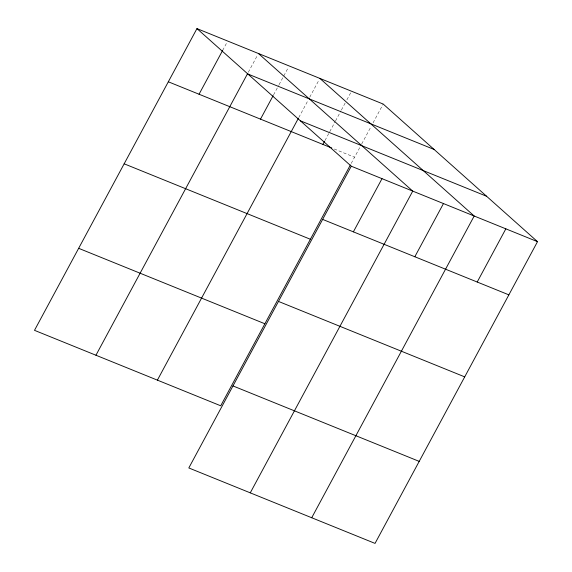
<?xml version="1.0" encoding="UTF-8"?>
<svg xmlns="http://www.w3.org/2000/svg" width="572" height="572" viewBox="0 0 572 572"><rect width="100%" height="100%" fill="white"/><g stroke="black" fill="none" stroke-linecap="round" stroke-linejoin="round"><path stroke-width="0.43" stroke-dasharray="2.86 2.15" d="M222.637 50.436L227.27 41.835M248.312 72.272L257.572 55.062M273.559 94.888L278.614 85.5M279.036 84.72L288.302 67.51M298.813 117.503L308.079 100.3M309.759 97.168L319.026 79.958M324.996 140.498L335.106 121.729M335.528 120.942L340.998 110.775M341.42 109.996L345.209 102.953M346.897 99.828L351.108 92.006M351.215 163.428L361.289 144.723M361.704 143.937L370.971 126.734M373.08 122.823L383.183 104.047M334.255 149.013L354.547 157.236"/><path stroke-width="0.86" d="M196.961 28.6L351.279 166.209L188.817 467.953L375.039 543.4L537.508 241.663L383.183 104.047L196.961 28.6L34.492 330.337L220.72 405.791L350.379 164.972M199.049 94.237L222.637 50.436M95.946 355.233L247.469 73.838M260.503 119.133L273.137 95.667M157.4 380.137L298.391 118.29M322.887 144.409L324.574 141.284M353.374 231.846L382.01 178.664M250.264 492.849L412.734 191.112L258.415 53.496M414.822 256.749L443.464 203.56M311.719 517.746L474.188 216.009L319.87 78.4M477.212 282.025L505.848 228.836M247.89 74.01L434.112 149.464M300.357 120.799L486.579 196.253M168.325 81.789L331.817 148.026M351.279 166.209L537.508 241.663M322.644 219.398L508.865 294.852M124.16 163.806L310.382 239.26M278.478 301.423L464.7 376.869M78.657 248.312L264.879 323.766M232.976 385.928L419.197 461.375"/></g></svg>
